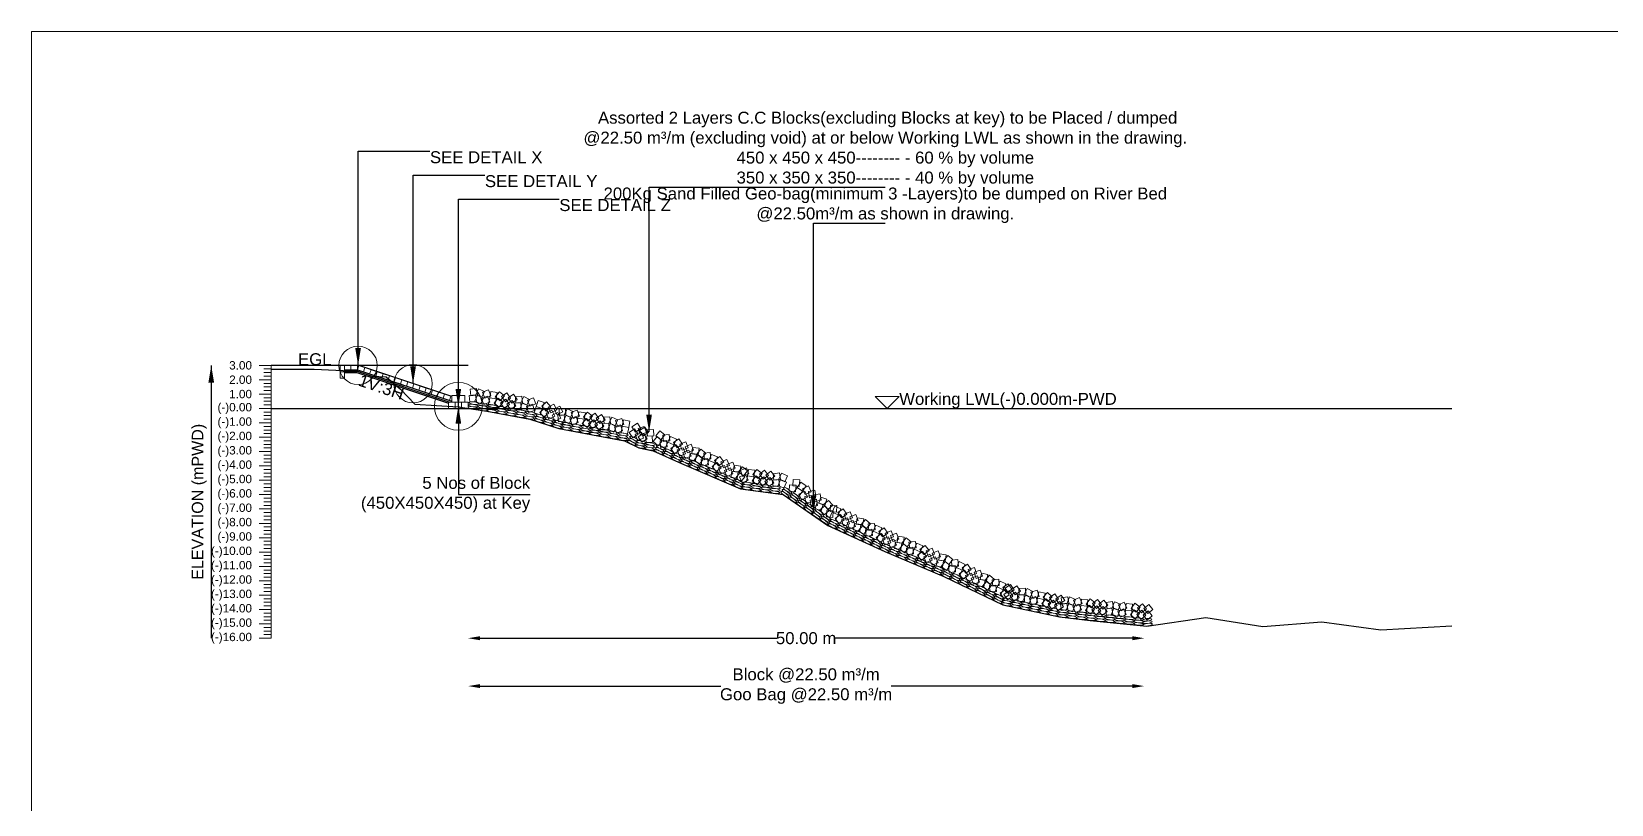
# Model space of a CAD drawing. Header units: inches. Extents: x 89000 to 845017, y -7071 to 0.
# Drawn here: x 520000 to 526595, y -3229 to 0 of the extents above; entities that cross this region are included whole.
import ezdxf

# ---------------------------------------------------------------- set-up
doc = ezdxf.new("R2010")
doc.units = ezdxf.units.IN
doc.header["$LTSCALE"] = 7
doc.header["$MEASUREMENT"] = 0
doc.header["$PDMODE"] = 3
for name, color, linetype, lineweight in [('Cross Section Labels', 7, 'Continuous', 9), ('Existing_Bed_Level for Xsection', 7, 'Continuous', 25), ('Long Section Labels', 7, 'Continuous', 9)]:
    doc.layers.add(name, color=color, linetype=linetype, lineweight=lineweight)
doc.styles.get("Standard").update_dxf_attribs({"font": 'arial.ttf'})
doc.dimstyles.new('Appron Lebeling Style', dxfattribs={"dimtxt": 50, "dimasz": 50, "dimexe": 0.18, "dimexo": 0.0625, "dimgap": 0.09, "dimtad": 0, "dimtih": 1, "dimtoh": 1, "dimdec": 4, "dimzin": 0, "dimdsep": 46, "dimtxsty": 'Standard', "dimcen": 0.09, "dimse1": 1, "dimse2": 1, "dimadec": 0, "dimazin": 0, "dimtfac": 1, "dimtdec": 4, "dimtofl": 0, "dimtmove": 0, "dimatfit": 3, "dimfxl": 1, "dimtolj": 1, "dimtzin": 0, "dimarcsym": 0})
doc.dimstyles.get("Standard").update_dxf_attribs({"dimtxt": 0.18, "dimasz": 0.18, "dimexe": 0.18, "dimexo": 0.0625, "dimgap": 0.09, "dimtad": 0, "dimtih": 1, "dimtoh": 1, "dimdec": 4, "dimzin": 0, "dimdsep": 46, "dimtxsty": 'Standard', "dimcen": 0.09, "dimadec": 0, "dimazin": 0, "dimtfac": 1, "dimtdec": 4, "dimtofl": 0, "dimtmove": 0, "dimatfit": 3, "dimfxl": 1, "dimtolj": 1, "dimtzin": 0, "dimarcsym": 0})

# ---------------------------------------------------------------- blocks, each defined once
blk = doc.blocks.new('*D313')
at = {"layer": 'Cross Section Labels', "color": 0, "lineweight": -2, "transparency": 16777216}
for p, q in [((521872, -2534.8), (523110.8, -2534.8)), ((524594.9, -2534.8), (523356, -2534.8))]:
    blk.add_line(p, q, dxfattribs=at)
at = {"layer": 'Cross Section Labels', "color": 0, "transparency": 16777216}
for points in [[(521872, -2526.5), (521872, -2543.1), (521822, -2534.8)], [(524594.9, -2526.5), (524594.9, -2543.1), (524644.9, -2534.8)]]:
    blk.add_solid(points, dxfattribs=at)
at = {"layer": 'Defpoints', "color": 0, "transparency": 16777216}
for p in [(521822, -1574.8), (524644.9, -2482.7), (524644.9, -2534.8)]:
    blk.add_point(p, dxfattribs=at)
at = {"layer": 'Cross Section Labels', "color": 0, "transparency": 16777216, "insert": (523233.4, -2534.8), "char_height": 50, "attachment_point": 5}
blk.add_mtext('\\A1;50.00 m', dxfattribs=at)
blk = doc.blocks.new('*D314')
at = {"layer": 'Cross Section Labels', "color": 0, "lineweight": -2, "transparency": 16777216}
for p, q in [((521872, -2734.8), (522877.8, -2734.8)), ((524594.9, -2734.8), (523589, -2734.8))]:
    blk.add_line(p, q, dxfattribs=at)
at = {"layer": 'Cross Section Labels', "color": 0, "transparency": 16777216}
for points in [[(521872, -2726.5), (521872, -2743.1), (521822, -2734.8)], [(524594.9, -2726.5), (524594.9, -2743.1), (524644.9, -2734.8)]]:
    blk.add_solid(points, dxfattribs=at)
at = {"layer": 'Defpoints', "color": 0, "transparency": 16777216}
for p in [(521822, -1574.8), (524644.9, -2482.7), (524644.9, -2734.8)]:
    blk.add_point(p, dxfattribs=at)
at = {"layer": 'Cross Section Labels', "color": 0, "transparency": 16777216, "insert": (523233.4, -2734.8), "char_height": 50, "attachment_point": 5}
blk.add_mtext('\\A1;Block @22.50 m³/m ^JGoo Bag @22.50 m³/m ', dxfattribs=at)

msp = doc.modelspace()

# ---------------------------------------------------------------- linework, layer by layer
at = {"layer": 'Cross Section Labels'}
for points in [[(520000, 0), (530000, 0), (530000, -7071), (520000, -7071)], [(523571.99424, -1574.8), (523621.99424, -1524.8), (523521.99424, -1524.8)]]:
    msp.add_lwpolyline(points, close=True, dxfattribs=at)
for centre, radius in [((521362.99424, -1394.8), 80), ((521592.49424, -1471.3), 80), ((521781.49424, -1565.8), 100)]:
    msp.add_circle(centre, radius, dxfattribs=at)
at = {"layer": 'Existing_Bed_Level for Xsection'}
for points in [[(521821.99424, -1394.8), (521000, -1394.8)], [(521000, -1410.1), (521180.05588, -1411.06), (521360.11176, -1418.92), (521420.13039, -1440.52), (521480.14902, -1442.56), (521540.16764, -1493.56), (521600.18627, -1556.56), (521780.24215, -1568.56), (521900.27941, -1586.5), (522080.33529, -1618.96), (522200.37254, -1658.56), (522475.7844, -1709.8), (522535.06984, -1739.2), (522594.38865, -1751.2), (522713.11747, -1805.2), (522959.31304, -1910.2), (523137.38149, -1934.8), (523324.24663, -2063.2), (523561.64553, -2173), (523807.81354, -2277.4), (524054.13134, -2395.6), (524291.4188, -2446), (524419.07955, -2460.4), (524656.3242, -2483.8), (524902.6002, -2447.8), (525139.9404, -2485.6), (525386.15971, -2465.8), (525632.48203, -2500), (525929.09963, -2482.6)], [(521754.49424, -1525.3), (521365.76534, -1395.7237), (521362.99424, -1394.8), (521360.07324, -1394.8), (521306.07324, -1394.8)], [(521306.07324, -1412.8), (521360.07324, -1412.8), (521754.49424, -1544.27367)], [(521306.07324, -1418.8), (521359.09958, -1418.8), (521746.09958, -1547.8)], [(521306.07324, -1424.8), (521358.12591, -1424.8), (521740.99424, -1552.42278)], [(521000, -1574.8), (525929.09963, -1574.8)]]:
    msp.add_lwpolyline(points, dxfattribs=at)
at = {"layer": 'Long Section Labels'}
for points in [[(521000, -1394.8), (520950, -1394.8)], [(521000, -1409.8), (520970, -1409.8)], [(521000, -1424.8), (520970, -1424.8)], [(521000, -1439.8), (520970, -1439.8)], [(521000, -2534.8), (521000, -2474.8), (521000, -2414.8), (521000, -2354.8), (521000, -2294.8), (521000, -2234.8), (521000, -2174.8), (521000, -2114.8), (521000, -2054.8), (521000, -1994.8), (521000, -1934.8), (521000, -1874.8), (521000, -1814.8), (521000, -1754.8), (521000, -1694.8), (521000, -1634.8), (521000, -1574.8), (521000, -1514.8), (521000, -1454.8), (521000, -1394.8)], [(521000, -1454.8), (520950, -1454.8)], [(521000, -1514.8), (520950, -1514.8)], [(521000, -1469.8), (520970, -1469.8)], [(521000, -1484.8), (520970, -1484.8)], [(521000, -1499.8), (520970, -1499.8)], [(521000, -1574.8), (520950, -1574.8)], [(521000, -1529.8), (520970, -1529.8)], [(521000, -1544.8), (520970, -1544.8)], [(521000, -1559.8), (520970, -1559.8)], [(521000, -1634.8), (520950, -1634.8)], [(521000, -1589.8), (520970, -1589.8)], [(521000, -1604.8), (520970, -1604.8)], [(521000, -1619.8), (520970, -1619.8)], [(521000, -1694.8), (520950, -1694.8)], [(521000, -1649.8), (520970, -1649.8)], [(521000, -1664.8), (520970, -1664.8)], [(521000, -1679.8), (520970, -1679.8)], [(521000, -1709.8), (520970, -1709.8)], [(521000, -1754.8), (520950, -1754.8)], [(521000, -1724.8), (520970, -1724.8)], [(521000, -1739.8), (520970, -1739.8)], [(521000, -1769.8), (520970, -1769.8)], [(521000, -1814.8), (520950, -1814.8)], [(521000, -1784.8), (520970, -1784.8)], [(521000, -1799.8), (520970, -1799.8)], [(521000, -1829.8), (520970, -1829.8)], [(521000, -1844.8), (520970, -1844.8)], [(521000, -1874.8), (520950, -1874.8)], [(521000, -1859.8), (520970, -1859.8)], [(521000, -1889.8), (520970, -1889.8)], [(521000, -1904.8), (520970, -1904.8)], [(521000, -1934.8), (520950, -1934.8)], [(521000, -1919.8), (520970, -1919.8)], [(521000, -1949.8), (520970, -1949.8)], [(521000, -1964.8), (520970, -1964.8)], [(521000, -1994.8), (520950, -1994.8)], [(521000, -1979.8), (520970, -1979.8)], [(521000, -2009.8), (520970, -2009.8)], [(521000, -2024.8), (520970, -2024.8)], [(521000, -2039.8), (520970, -2039.8)], [(521000, -2054.8), (520950, -2054.8)], [(521000, -2069.8), (520970, -2069.8)], [(521000, -2084.8), (520970, -2084.8)], [(521000, -2099.8), (520970, -2099.8)], [(521000, -2114.8), (520950, -2114.8)], [(521000, -2174.8), (520950, -2174.8)], [(521000, -2129.8), (520970, -2129.8)], [(521000, -2144.8), (520970, -2144.8)], [(521000, -2159.8), (520970, -2159.8)], [(521000, -2234.8), (520950, -2234.8)], [(521000, -2189.8), (520970, -2189.8)], [(521000, -2204.8), (520970, -2204.8)], [(521000, -2219.8), (520970, -2219.8)], [(521000, -2294.8), (520950, -2294.8)], [(521000, -2249.8), (520970, -2249.8)], [(521000, -2264.8), (520970, -2264.8)], [(521000, -2279.8), (520970, -2279.8)], [(521000, -2354.8), (520950, -2354.8)], [(521000, -2309.8), (520970, -2309.8)], [(521000, -2324.8), (520970, -2324.8)], [(521000, -2339.8), (520970, -2339.8)], [(521000, -2369.8), (520970, -2369.8)], [(521000, -2414.8), (520950, -2414.8)], [(521000, -2384.8), (520970, -2384.8)], [(521000, -2399.8), (520970, -2399.8)], [(521000, -2429.8), (520970, -2429.8)], [(521000, -2474.8), (520950, -2474.8)], [(521000, -2444.8), (520970, -2444.8)], [(521000, -2459.8), (520970, -2459.8)], [(521000, -2489.8), (520970, -2489.8)], [(521000, -2504.8), (520970, -2504.8)], [(521000, -2534.8), (520950, -2534.8)], [(521000, -2519.8), (520970, -2519.8)]]:
    msp.add_lwpolyline(points, dxfattribs=at)
for points in [[(521306.07324, -1394.8), (521288.07324, -1394.8), (521288.07324, -1421.8), (521306.07324, -1421.8)], [(521306.07324, -1421.8), (521288.07324, -1421.8), (521288.07324, -1448.8), (521306.07324, -1448.8)], [(521333.07324, -1394.8), (521306.07324, -1394.8), (521306.07324, -1412.8), (521333.07324, -1412.8)], [(521360.07324, -1394.8), (521333.07324, -1394.8), (521333.07324, -1412.8), (521360.07324, -1412.8)], [(521391.37979, -1404.26185), (521365.76534, -1395.7237), (521360.07324, -1412.8), (521385.68769, -1421.33815)], [(521416.99424, -1412.8), (521391.37979, -1404.26185), (521385.68769, -1421.33815), (521411.30214, -1429.8763)], [(521442.60869, -1421.33815), (521416.99424, -1412.8), (521411.30214, -1429.8763), (521436.91659, -1438.41445)], [(521468.22314, -1429.8763), (521442.60869, -1421.33815), (521436.91659, -1438.41445), (521462.53104, -1446.9526)], [(521493.83759, -1438.41445), (521468.22314, -1429.8763), (521462.53104, -1446.9526), (521488.14549, -1455.49075)], [(521519.45204, -1446.9526), (521493.83759, -1438.41445), (521488.14549, -1455.49075), (521513.75994, -1464.0289)], [(521545.06649, -1455.49075), (521519.45204, -1446.9526), (521513.75994, -1464.0289), (521539.37439, -1472.56705)], [(521570.68094, -1464.0289), (521545.06649, -1455.49075), (521539.37439, -1472.56705), (521564.98884, -1481.1052)], [(521596.29538, -1472.56705), (521570.68094, -1464.0289), (521564.98884, -1481.1052), (521590.60328, -1489.64335)], [(521621.90983, -1481.1052), (521596.29538, -1472.56705), (521590.60328, -1489.64335), (521616.21773, -1498.1815)], [(521647.52428, -1489.64335), (521621.90983, -1481.1052), (521616.21773, -1498.1815), (521641.83218, -1506.71965)], [(521673.13873, -1498.1815), (521647.52428, -1489.64335), (521641.83218, -1506.71965), (521667.44663, -1515.2578)], [(521698.75318, -1506.71965), (521673.13873, -1498.1815), (521667.44663, -1515.2578), (521693.06108, -1523.79595)], [(521724.36763, -1515.2578), (521698.75318, -1506.71965), (521693.06108, -1523.79595), (521718.67553, -1532.3341)], [(521749.98208, -1523.79595), (521724.36763, -1515.2578), (521718.67553, -1532.3341), (521744.28998, -1540.87225)], [(521857.73739, -1491.53264), (521830.91156, -1494.59444), (521833.97336, -1521.42028), (521860.7992, -1518.35848)], [(521890.32364, -1503.47379), (521865.56521, -1492.70254), (521854.79395, -1517.46097), (521879.55239, -1528.23223)], [(521906.88561, -1496.95448), (521881.75839, -1506.83491), (521891.63882, -1531.96213), (521916.76604, -1522.0817)], [(521943.67667, -1508.35979), (521917.105, -1503.56952), (521912.31473, -1530.14118), (521938.8864, -1534.93145)], [(521973.59187, -1522.43823), (521952.96483, -1505.01625), (521935.54285, -1525.64328), (521956.16989, -1543.06526)], [(521984.53374, -1510.04337), (521962.35137, -1525.43631), (521977.74431, -1547.61868), (521999.92668, -1532.22574)], [(522026.50104, -1537.00104), (522011.09044, -1514.83094), (521988.92034, -1530.24154), (522004.33094, -1552.41165)], [(521767.99424, -1547.8), (521740.99424, -1547.8), (521740.99424, -1574.8), (521767.99424, -1574.8)], [(521781.49424, -1520.8), (521754.49424, -1520.8), (521754.49424, -1547.8), (521781.49424, -1547.8)], [(521794.99424, -1547.8), (521767.99424, -1547.8), (521767.99424, -1574.8), (521794.99424, -1574.8)], [(521808.49424, -1520.8), (521781.49424, -1520.8), (521781.49424, -1547.8), (521808.49424, -1547.8)], [(521821.99424, -1547.8), (521794.99424, -1547.8), (521794.99424, -1574.8), (521821.99424, -1574.8)], [(521853.74647, -1518.23606), (521826.92064, -1521.29786), (521829.98244, -1548.1237), (521856.80827, -1545.0619)], [(521886.33272, -1530.17721), (521861.57428, -1519.40596), (521850.80303, -1544.16439), (521875.56146, -1554.93564)], [(521902.89469, -1523.6579), (521877.76747, -1533.53832), (521887.64789, -1558.66554), (521912.77511, -1548.78512)], [(521938.8864, -1534.93145), (521912.31473, -1530.14118), (521907.52446, -1556.71285), (521934.09613, -1561.50312)], [(521968.8016, -1549.00989), (521948.17456, -1531.58791), (521930.75259, -1552.21495), (521951.37962, -1569.63693)], [(521979.74347, -1536.61503), (521957.5611, -1552.00798), (521972.95404, -1574.19034), (521995.13641, -1558.7974)], [(522021.71077, -1563.57271), (522006.30017, -1541.40261), (521984.13007, -1556.81321), (521999.54067, -1578.98331)], [(522041.81709, -1550.40262), (522014.91147, -1552.65822), (522017.16708, -1579.56384), (522044.0727, -1577.30823)], [(522046.60736, -1523.83095), (522019.70174, -1526.08656), (522021.95735, -1552.99218), (522048.86297, -1550.73657)], [(522074.03041, -1563.31603), (522049.60628, -1551.80683), (522038.09708, -1576.23097), (522062.52122, -1587.74016)], [(522078.82068, -1536.74436), (522054.39655, -1525.23517), (522042.88735, -1549.6593), (522067.31149, -1561.1685)], [(522090.78052, -1557.29654), (522065.36818, -1566.41866), (522074.4903, -1591.831), (522099.90264, -1582.70887)], [(522095.57079, -1530.72487), (522070.15845, -1539.847), (522079.28057, -1565.25933), (522104.69291, -1556.13721)], [(522131.51145, -1575.18945), (522105.8707, -1566.73063), (522097.41188, -1592.37138), (522123.05263, -1600.83021)], [(522139.97028, -1549.5487), (522114.32952, -1541.08987), (522105.8707, -1566.73063), (522131.51145, -1575.18945)], [(522159.1641, -1593.31273), (522141.17591, -1573.17756), (522121.04074, -1591.16576), (522139.02893, -1611.30092)], [(522167.62292, -1567.67197), (522149.63473, -1547.53681), (522129.49956, -1565.525), (522147.48776, -1585.66017)], [(522171.73168, -1582.5697), (522147.61481, -1594.70956), (522159.75466, -1618.82643), (522183.87154, -1606.68657)], [(522180.19051, -1556.92894), (522156.07363, -1569.0688), (522168.21349, -1593.18568), (522192.33037, -1581.04582)], [(522217.97588, -1589.4902), (522205.81682, -1565.383), (522181.70962, -1577.54206), (522193.86868, -1601.64926)], [(522228.71969, -1574.69416), (522201.8019, -1576.79949), (522203.90723, -1603.71729), (522230.82503, -1601.61195)], [(522260.86041, -1587.78725), (522236.50092, -1576.14185), (522224.85552, -1600.50134), (522249.21501, -1612.14674)], [(522277.64387, -1581.86138), (522252.18099, -1590.84146), (522261.16107, -1616.30434), (522286.62395, -1607.32426)], [(522209.51706, -1615.13096), (522197.358, -1591.02376), (522173.2508, -1603.18282), (522185.40986, -1627.29002)], [(522223.78113, -1601.23866), (522196.86333, -1603.34399), (522198.96867, -1630.26179), (522225.88646, -1628.15646)], [(522255.92184, -1614.33175), (522231.56235, -1602.68635), (522219.91695, -1627.04584), (522244.27644, -1638.69124)], [(522272.7053, -1608.40588), (522247.24242, -1617.38596), (522256.2225, -1642.84884), (522281.68538, -1633.86876)], [(522306.74993, -1619.76296), (522280.20543, -1614.82439), (522275.26686, -1641.3689), (522301.81137, -1646.30746)], [(522311.6885, -1593.21846), (522285.144, -1588.27989), (522280.20543, -1614.82439), (522306.74993, -1619.76296)], [(522336.58606, -1634.00822), (522316.05663, -1616.47134), (522298.51974, -1637.00077), (522319.04917, -1654.53766)], [(522341.52463, -1607.46372), (522320.9952, -1589.92684), (522303.45831, -1610.45627), (522323.98774, -1627.99316)], [(522347.59697, -1621.67466), (522325.329, -1636.9435), (522340.59783, -1659.21147), (522362.86581, -1643.94263)], [(522352.53554, -1595.13016), (522330.26756, -1610.399), (522345.5364, -1632.66697), (522367.80437, -1617.39813)], [(522389.41309, -1648.86626), (522374.12652, -1626.61045), (522351.87072, -1641.89701), (522367.15728, -1664.15282)], [(522394.35166, -1622.32175), (522379.06509, -1600.06595), (522356.80929, -1615.35251), (522372.09585, -1637.60832)], [(522409.59263, -1635.80864), (522382.67484, -1637.91397), (522384.78017, -1664.83176), (522411.69797, -1662.72643)], [(522414.5312, -1609.26414), (522387.61341, -1611.36947), (522389.71874, -1638.28726), (522416.63653, -1636.18193)], [(522441.73335, -1648.90173), (522417.37386, -1637.25633), (522405.72846, -1661.61581), (522430.08795, -1673.26121)], [(522446.67192, -1622.35722), (522422.31243, -1610.71182), (522410.66703, -1635.07131), (522435.02652, -1646.71671)], [(522458.51681, -1642.97586), (522433.05393, -1651.95594), (522442.03401, -1677.41882), (522467.49689, -1668.43874)], [(522463.45537, -1616.43136), (522437.9925, -1625.41144), (522446.97258, -1650.87432), (522472.43545, -1641.89424)], [(522497.50001, -1627.78844), (522470.95551, -1622.84987), (522466.01694, -1649.39437), (522492.56144, -1654.33294)], [(522543.87356, -1658.67546), (522528.90954, -1636.20152), (522506.4356, -1651.16554), (522521.39962, -1673.63948)], [(522492.56144, -1654.33294), (522466.01694, -1649.39437), (522461.07837, -1675.93887), (522487.62287, -1680.87744)], [(522531.87809, -1682.86447), (522516.91406, -1660.39053), (522494.44012, -1675.35456), (522509.40415, -1697.8285)], [(522545.83701, -1674.00415), (522520.24728, -1682.6161), (522528.85923, -1708.20583), (522554.44896, -1699.59388)], [(522557.83249, -1649.81514), (522532.24276, -1658.42708), (522540.8547, -1684.01681), (522566.44444, -1675.40487)], [(522570.04955, -1701.2752), (522555.11332, -1678.78278), (522532.6209, -1693.71902), (522547.55714, -1716.21144)], [(522575.40312, -1674.81127), (522560.46688, -1652.31886), (522537.97447, -1667.25509), (522552.9107, -1689.74751)], [(522590.43107, -1688.53513), (522563.48361, -1690.21876), (522565.16724, -1717.16622), (522592.11469, -1715.48259)], [(522595.78463, -1662.07121), (522568.83718, -1663.75483), (522570.5208, -1690.70229), (522597.46826, -1689.01866)], [(522632.6991, -1709.69402), (522611.85576, -1692.53141), (522594.69315, -1713.37474), (522615.53648, -1730.53736)], [(522643.87733, -1685.11665), (522623.03399, -1667.95404), (522605.87138, -1688.79737), (522626.71471, -1705.95999)], [(522650.41516, -1707.97898), (522623.53986, -1710.57094), (522626.13182, -1737.44624), (522653.00712, -1734.85428)], [(522661.59339, -1683.40161), (522634.71809, -1685.99357), (522637.31005, -1712.86887), (522664.18535, -1710.27691)], [(522691.90689, -1702.6139), (522667.32952, -1691.43567), (522656.15129, -1716.01304), (522680.72866, -1727.19127)], [(522717.44075, -1723.61733), (522701.73209, -1701.65741), (522679.77218, -1717.36608), (522695.48084, -1739.32599)], [(522731.09496, -1714.29425), (522705.80816, -1723.75881), (522715.27272, -1749.04561), (522740.55951, -1739.58105)], [(522680.72866, -1727.19127), (522656.15129, -1716.01304), (522644.97306, -1740.59041), (522669.55043, -1751.76864)], [(522706.26253, -1748.1947), (522690.55386, -1726.23478), (522668.59395, -1741.94345), (522684.30261, -1763.90336)], [(522719.91673, -1738.87163), (522694.62993, -1748.33618), (522704.09449, -1773.62298), (522729.38128, -1764.15842)], [(522753.2448, -1774.36236), (522743.16319, -1749.31519), (522718.11601, -1759.3968), (522728.19763, -1784.44398)], [(522763.83694, -1749.52677), (522753.75532, -1724.47959), (522728.70815, -1734.56121), (522738.78976, -1759.60839)], [(522775.78074, -1766.00491), (522749.04919, -1762.20698), (522745.25126, -1788.93853), (522771.98281, -1792.73646)], [(522786.37288, -1741.16932), (522759.64133, -1737.37139), (522755.8434, -1764.10294), (522782.57494, -1767.90087)], [(522804.30557, -1785.77328), (522783.06102, -1769.10988), (522766.39761, -1790.35443), (522787.64216, -1807.01783)], [(522814.89771, -1760.93769), (522793.65315, -1744.27429), (522776.98975, -1765.51884), (522798.2343, -1782.18224)], [(522832.56811, -1758.80293), (522805.76185, -1762.03161), (522808.99053, -1788.83787), (522835.79679, -1785.60919)], [(522863.32878, -1777.29081), (522838.49318, -1766.69867), (522827.90105, -1791.53427), (522852.73664, -1802.1264)], [(522889.35363, -1797.68269), (522873.12852, -1776.10155), (522851.54738, -1792.32666), (522867.77249, -1813.9078)], [(522821.97597, -1783.63852), (522795.16971, -1786.86721), (522798.3984, -1813.67347), (522825.20466, -1810.44478)], [(522852.73664, -1802.1264), (522827.90105, -1791.53427), (522817.30891, -1816.36986), (522842.1445, -1826.96199)], [(522878.7615, -1822.51828), (522862.53638, -1800.93714), (522840.95524, -1817.16225), (522857.18035, -1838.74339)], [(522892.19072, -1812.87397), (522867.13553, -1822.93564), (522877.1972, -1847.99084), (522902.25239, -1837.92917)], [(522902.78286, -1788.03838), (522877.72766, -1798.10005), (522887.78933, -1823.15524), (522912.84453, -1813.09357)], [(522927.09395, -1848.50732), (522917.01233, -1823.46014), (522891.96516, -1833.54176), (522902.04677, -1858.58894)], [(522937.68609, -1823.67173), (522927.60447, -1798.62455), (522902.55729, -1808.70617), (522912.63891, -1833.75334)], [(522949.62988, -1840.14987), (522922.89834, -1836.35194), (522919.1004, -1863.08349), (522945.83195, -1866.88142)], [(522960.22202, -1815.31428), (522933.49047, -1811.51634), (522929.69254, -1838.24789), (522956.42409, -1842.04582)], [(522978.15471, -1859.91824), (522956.91016, -1843.25484), (522940.24676, -1864.49939), (522961.49131, -1881.16279)], [(522988.74685, -1835.08265), (522967.5023, -1818.41924), (522950.8389, -1839.66379), (522972.08345, -1856.3272)], [(522984.46588, -1823.28607), (522959.44962, -1833.44418), (522969.60773, -1858.46043), (522994.62398, -1848.30232)], [(523019.00324, -1833.04266), (522992.25726, -1829.34773), (522988.56233, -1856.09371), (523015.30831, -1859.78864)], [(523049.4714, -1845.88061), (523028.14625, -1829.32048), (523011.58612, -1850.64563), (523032.91127, -1867.20576)], [(523059.89499, -1833.04683), (523038.36352, -1849.33781), (523054.6545, -1870.86927), (523076.18597, -1854.57829)], [(523102.93403, -1858.25817), (523086.62591, -1836.73968), (523065.10742, -1853.0478), (523081.41554, -1874.56629)], [(523122.48249, -1844.27342), (523095.69221, -1847.63214), (523099.05092, -1874.42241), (523125.8412, -1871.0637)], [(523155.19899, -1855.85294), (523130.32278, -1845.35655), (523119.82639, -1870.23276), (523144.70259, -1880.72915)], [(522980.77094, -1850.03205), (522955.75469, -1860.19016), (522965.9128, -1885.20641), (522990.92905, -1875.0483)], [(523015.30831, -1859.78864), (522988.56233, -1856.09371), (522984.86739, -1882.83969), (523011.61337, -1886.53462)], [(523045.77647, -1872.62659), (523024.45132, -1856.06646), (523007.89119, -1877.39161), (523029.21634, -1893.95174)], [(523056.20005, -1859.79281), (523034.66859, -1876.08379), (523050.95957, -1897.61525), (523072.49103, -1881.32427)], [(523099.23909, -1885.00415), (523082.93097, -1863.48566), (523061.41249, -1879.79378), (523077.72061, -1901.31227)], [(523118.78755, -1871.0194), (523091.99728, -1874.37812), (523095.35599, -1901.1684), (523122.14627, -1897.80968)], [(523151.50405, -1882.59892), (523126.62784, -1872.10253), (523116.13145, -1896.97874), (523141.00766, -1907.47513)], [(523191.14658, -1895.86442), (523164.23086, -1893.73273), (523162.09917, -1920.64845), (523189.01489, -1922.78014)], [(523206.43722, -1873.61141), (523179.5215, -1871.47972), (523177.38981, -1898.39544), (523204.30553, -1900.52713)], [(523217.64771, -1920.06588), (523195.3947, -1904.77525), (523180.10407, -1927.02826), (523202.35708, -1942.31889)], [(523232.93835, -1897.81287), (523210.68534, -1882.52223), (523195.3947, -1904.77525), (523217.64771, -1920.06588)], [(523254.42082, -1922.94503), (523242.77987, -1898.58341), (523218.41825, -1910.22436), (523230.0592, -1934.58597)], [(523239.13018, -1945.19804), (523227.48924, -1920.83642), (523203.12762, -1932.47737), (523214.76856, -1956.83898)], [(523254.20029, -1938.39739), (523227.65096, -1943.30996), (523232.56353, -1969.85929), (523259.11286, -1964.94671)], [(523269.49092, -1916.14438), (523242.9416, -1921.05695), (523247.85417, -1947.60628), (523274.40349, -1942.6937)], [(523281.37448, -1980.22482), (523276.44077, -1953.67941), (523249.89536, -1958.61313), (523254.82908, -1985.15853)], [(523296.66511, -1957.97181), (523291.7314, -1931.4264), (523265.186, -1936.36012), (523270.11971, -1962.90552)], [(523305.11747, -1976.48508), (523279.6634, -1967.48007), (523270.65839, -1992.93414), (523296.11246, -2001.93915)], [(523320.40811, -1954.23207), (523294.95404, -1945.22706), (523285.94903, -1970.68113), (523311.4031, -1979.68614)], [(523344.46446, -1979.24699), (523326.93133, -1958.71435), (523306.39869, -1976.24748), (523323.93182, -1996.78012)], [(523362.20829, -1980.64585), (523335.29257, -1978.51416), (523333.16088, -2005.42988), (523360.0766, -2007.56157)], [(523329.17383, -2001.5), (523311.6407, -1980.96736), (523291.10806, -1998.50049), (523308.64119, -2019.03313)], [(523346.91766, -2002.89886), (523320.00194, -2000.76717), (523317.87025, -2027.68289), (523344.78597, -2029.81458)], [(523366.65416, -2019.35153), (523342.14835, -2008.01728), (523330.8141, -2032.52309), (523355.31992, -2043.85734)], [(523377.98841, -1994.84571), (523353.4826, -1983.51147), (523342.14835, -2008.01728), (523366.65416, -2019.35153)], [(523392.05398, -2040.51685), (523376.48524, -2018.45752), (523354.42591, -2034.02626), (523369.99465, -2056.0856)], [(523403.38823, -2016.01104), (523387.81949, -1993.95171), (523365.76016, -2009.52045), (523381.3289, -2031.57978)], [(523405.76718, -2031.28077), (523380.42072, -2040.58438), (523389.72434, -2065.93084), (523415.07079, -2056.62723)], [(523417.10143, -2006.77496), (523391.75497, -2016.07857), (523401.05858, -2041.42503), (523426.40504, -2032.12142)], [(523439.58299, -2067.94768), (523430.25919, -2042.60864), (523404.92015, -2051.93243), (523414.24395, -2077.27147)], [(523450.91723, -2043.44187), (523441.59344, -2018.10283), (523416.2544, -2027.42662), (523425.57819, -2052.76566)], [(523473.69432, -2035.76594), (523447.08908, -2031.1658), (523442.48894, -2057.77104), (523469.09418, -2062.37118)], [(523501.61173, -2056.38322), (523480.87792, -2039.08845), (523463.58315, -2059.82226), (523484.31696, -2077.11703)], [(523462.36007, -2060.27175), (523435.75483, -2055.67162), (523431.15469, -2082.27685), (523457.75993, -2086.87699)], [(523490.27748, -2080.88903), (523469.54368, -2063.59426), (523452.2489, -2084.32807), (523472.98271, -2101.62284)], [(523508.00409, -2079.28665), (523481.11286, -2081.70771), (523483.53392, -2108.59895), (523510.42515, -2106.17789)], [(523519.33834, -2054.78084), (523492.44711, -2057.2019), (523494.86816, -2084.09313), (523521.7594, -2081.67208)], [(523538.19485, -2098.69127), (523513.68904, -2087.35702), (523502.35479, -2111.86283), (523526.8606, -2123.19708)], [(523549.5291, -2074.18546), (523525.02328, -2062.85121), (523513.68904, -2087.35702), (523538.19485, -2098.69127)], [(523563.59467, -2119.85659), (523548.02592, -2097.79726), (523525.96659, -2113.366), (523541.53533, -2135.42534)], [(523574.92892, -2095.35078), (523559.36017, -2073.29145), (523537.30084, -2088.86019), (523552.86958, -2110.91952)], [(523588.64211, -2086.1147), (523563.29566, -2095.41831), (523572.59927, -2120.76477), (523597.94572, -2111.46116)], [(523620.81475, -2120.85561), (523610.68247, -2095.82889), (523585.65574, -2105.96117), (523595.78803, -2130.9879)], [(523643.33373, -2112.45258), (523616.59455, -2108.70875), (523612.85072, -2135.44793), (523639.5899, -2139.19176)], [(523577.30786, -2110.62051), (523551.96141, -2119.92412), (523561.26502, -2145.27058), (523586.61147, -2135.96697)], [(523610.27289, -2145.71259), (523600.14061, -2120.68587), (523575.11389, -2130.81815), (523585.24617, -2155.84487)], [(523632.79187, -2137.30955), (523606.05269, -2133.56572), (523602.30886, -2160.3049), (523629.04804, -2164.04873)], [(523661.35664, -2157.02016), (523640.07842, -2140.39978), (523623.45804, -2161.67801), (523644.73626, -2178.29839)], [(523671.8985, -2132.16319), (523650.62027, -2115.54281), (523633.99989, -2136.82103), (523655.27812, -2153.44141)], [(523679.02269, -2154.84965), (523652.22302, -2158.13257), (523655.50594, -2184.93224), (523682.30561, -2181.64932)], [(523689.56455, -2129.99267), (523662.76487, -2133.27559), (523666.0478, -2160.07527), (523692.84747, -2156.79234)], [(523709.82071, -2173.27524), (523684.96373, -2162.73339), (523674.42187, -2187.59036), (523699.27885, -2198.13222)], [(523720.36256, -2148.41827), (523695.50559, -2137.87641), (523684.96373, -2162.73339), (523709.82071, -2173.27524)], [(523735.88677, -2193.61442), (523719.61802, -2172.06615), (523698.06976, -2188.3349), (523714.33851, -2209.88317)], [(523746.42863, -2168.75744), (523730.15988, -2147.20918), (523708.61162, -2163.47793), (523724.88036, -2185.02619)], [(523759.83832, -2159.08598), (523734.80353, -2169.19833), (523744.91588, -2194.23311), (523769.95067, -2184.12076)], [(523794.81358, -2194.64862), (523784.68129, -2169.6219), (523759.65457, -2179.75418), (523769.78685, -2204.7809)], [(523749.29646, -2183.94295), (523724.26167, -2194.0553), (523734.37402, -2219.09008), (523759.40881, -2208.97773)], [(523784.27172, -2219.5056), (523774.13944, -2194.47887), (523749.11271, -2204.61116), (523759.245, -2229.63788)], [(523806.7907, -2211.10256), (523780.05152, -2207.35873), (523776.30769, -2234.09791), (523803.04687, -2237.84174)], [(523817.33255, -2186.24558), (523790.59338, -2182.50175), (523786.84955, -2209.24093), (523813.58872, -2212.98476)], [(523835.35547, -2230.81317), (523814.07724, -2214.19279), (523797.45686, -2235.47101), (523818.73509, -2252.0914)], [(523845.89733, -2205.95619), (523824.6191, -2189.33581), (523807.99872, -2210.61404), (523829.27695, -2227.23442)], [(523855.22991, -2230.78747), (523828.30701, -2232.82639), (523830.34593, -2259.7493), (523857.26883, -2257.71038)], [(523866.91104, -2206.4451), (523839.98813, -2208.48401), (523842.02705, -2235.40692), (523868.94996, -2233.368)], [(523885.14205, -2250.61888), (523860.79967, -2238.93776), (523849.11855, -2263.28014), (523873.46092, -2274.96126)], [(523896.82317, -2226.27651), (523872.4808, -2214.59538), (523860.79967, -2238.93776), (523885.14205, -2250.61888)], [(523921.91985, -2247.80041), (523906.66596, -2225.5222), (523884.38775, -2240.7761), (523899.64164, -2263.05431)], [(523935.76283, -2238.76001), (523910.28681, -2247.70273), (523919.22952, -2273.17875), (523944.70555, -2264.23604)], [(523910.23873, -2272.14279), (523894.98483, -2249.86458), (523872.70662, -2265.11848), (523887.96052, -2287.39669)], [(523924.08171, -2263.10239), (523898.60568, -2272.0451), (523907.5484, -2297.52113), (523933.02442, -2288.57841)], [(523957.37338, -2300.24583), (523948.41038, -2274.77694), (523922.94148, -2283.73993), (523931.90448, -2309.20883)], [(523969.0545, -2275.90345), (523960.0915, -2250.43456), (523934.62261, -2259.39756), (523943.58561, -2284.86645)], [(523980.25717, -2292.89415), (523953.71995, -2287.91664), (523948.74244, -2314.45387), (523975.27967, -2319.43137)], [(523991.9383, -2268.55177), (523965.40107, -2263.57426), (523960.42356, -2290.11149), (523986.96079, -2295.089)], [(524007.87898, -2313.90582), (523987.39287, -2296.31834), (523969.80539, -2316.80444), (523990.2915, -2334.39193)], [(524019.5601, -2289.56344), (523999.074, -2271.97596), (523981.48651, -2292.46207), (524001.97262, -2310.04955)], [(524037.30768, -2288.21297), (524010.38477, -2290.25189), (524012.42369, -2317.17479), (524039.3466, -2315.13587)], [(524067.21981, -2308.04438), (524042.87744, -2296.36325), (524031.19631, -2320.70563), (524055.53869, -2332.38676)], [(524092.31649, -2329.56829), (524077.0626, -2307.29008), (524054.78439, -2322.54397), (524070.03828, -2344.82218)], [(524025.62655, -2312.55535), (523998.70365, -2314.59426), (524000.74257, -2341.51717), (524027.66547, -2339.47825)], [(524055.53869, -2332.38676), (524031.19631, -2320.70563), (524019.51519, -2345.04801), (524043.85756, -2356.72913)], [(524080.63537, -2353.91066), (524065.38147, -2331.63245), (524043.10326, -2346.88635), (524058.35716, -2369.16456)], [(524081.37381, -2336.78474), (524058.72605, -2351.48436), (524073.42567, -2374.13212), (524096.07343, -2359.43251)], [(524086.98349, -2310.37392), (524064.33572, -2325.07353), (524079.03534, -2347.7213), (524101.68311, -2333.02168)], [(524122.48741, -2365.02731), (524107.76977, -2342.39126), (524085.13371, -2357.1089), (524099.85136, -2379.74495)], [(524128.09709, -2338.61649), (524113.37944, -2315.98043), (524090.74339, -2330.69808), (524105.46103, -2353.33413)], [(524142.99138, -2352.48528), (524116.02888, -2353.90778), (524117.45139, -2380.87028), (524144.41389, -2379.44778)], [(524148.60106, -2326.07446), (524121.63856, -2327.49696), (524123.06106, -2354.45946), (524150.02356, -2353.03696)], [(524174.78997, -2366.38867), (524150.73342, -2354.12969), (524138.47444, -2378.18624), (524162.53099, -2390.44522)], [(524180.39965, -2339.97785), (524156.3431, -2327.71887), (524144.08412, -2351.77542), (524168.14067, -2364.0344)], [(524191.71821, -2360.89004), (524166.03594, -2369.22195), (524174.36785, -2394.90422), (524200.05012, -2386.57231)], [(524197.32789, -2334.47921), (524171.64561, -2342.81113), (524179.97752, -2368.4934), (524205.6598, -2360.16149)], [(524225.4641, -2373.10623), (524199.05328, -2367.49656), (524193.4436, -2393.90738), (524219.85443, -2399.51705)], [(524231.07378, -2346.69541), (524204.66295, -2341.08573), (524199.05328, -2367.49656), (524225.4641, -2373.10623)], [(524254.92964, -2388.10303), (524234.85122, -2370.05151), (524216.79971, -2390.12993), (524236.87813, -2408.18144)], [(524260.53932, -2361.6922), (524240.4609, -2343.64069), (524222.40938, -2363.71911), (524242.4878, -2381.77062)], [(524271.85925, -2349.64164), (524249.21148, -2364.34126), (524263.9111, -2386.98902), (524286.55886, -2372.28941)], [(524312.97284, -2377.88421), (524298.2552, -2355.24816), (524275.61915, -2369.9658), (524290.33679, -2392.60186)], [(524325.47042, -2361.64926), (524298.7723, -2365.67543), (524302.79847, -2392.37356), (524329.4966, -2388.34738)], [(524358.46568, -2372.40878), (524333.3353, -2362.53641), (524323.46292, -2387.66679), (524348.5933, -2397.53917)], [(524374.78205, -2365.29708), (524350.02707, -2376.07627), (524360.80625, -2400.83125), (524385.56124, -2390.05207)], [(524409.55212, -2374.18881), (524382.72227, -2371.16243), (524379.69589, -2397.99228), (524406.52574, -2401.01866)], [(524440.33115, -2386.26247), (524418.59941, -2370.23963), (524402.57657, -2391.97138), (524424.30831, -2407.99422)], [(524449.20617, -2372.74193), (524428.32567, -2389.85932), (524445.44307, -2410.73981), (524466.32356, -2393.62242)], [(524266.24957, -2376.05246), (524243.60181, -2390.75208), (524258.30142, -2413.39984), (524280.94919, -2398.70023)], [(524307.36317, -2404.29503), (524292.64552, -2381.65898), (524270.00947, -2396.37663), (524284.72712, -2419.01268)], [(524322.44404, -2388.47911), (524295.74592, -2392.50528), (524299.77209, -2419.20341), (524326.47022, -2415.17724)], [(524355.4393, -2399.23864), (524330.30892, -2389.36626), (524320.43654, -2414.49664), (524345.56692, -2424.36902)], [(524371.75567, -2392.12694), (524347.00069, -2402.90612), (524357.77988, -2427.6611), (524382.53486, -2416.88192)], [(524406.52574, -2401.01866), (524379.69589, -2397.99228), (524376.66951, -2424.82214), (524403.49936, -2427.84852)], [(524437.30477, -2413.09233), (524415.57303, -2397.06949), (524399.55019, -2418.80123), (524421.28193, -2434.82407)], [(524446.55595, -2399.61155), (524425.67546, -2416.72894), (524442.79285, -2437.60943), (524463.67334, -2420.49204)], [(524490.54445, -2423.12712), (524473.41044, -2402.26027), (524452.54359, -2419.39428), (524469.6776, -2440.26114)], [(524493.19467, -2396.2575), (524476.06065, -2375.39065), (524455.1938, -2392.52467), (524472.32782, -2413.39152)], [(524509.53329, -2408.39147), (524482.89419, -2412.79127), (524487.29399, -2439.43037), (524513.93309, -2435.03057)], [(524512.1835, -2381.52185), (524485.5444, -2385.92165), (524489.9442, -2412.56075), (524516.5833, -2408.16095)], [(524542.67604, -2418.68769), (524517.40982, -2409.16835), (524507.89047, -2434.43457), (524533.15669, -2443.95392)], [(524545.32626, -2391.81808), (524520.06003, -2382.29873), (524510.54068, -2407.56495), (524535.80691, -2417.0843)], [(524558.89118, -2411.34811), (524534.28964, -2422.47304), (524545.41457, -2447.07458), (524570.01611, -2435.94965)], [(524561.5414, -2384.47849), (524536.93985, -2395.60342), (524548.06478, -2420.20496), (524572.66632, -2409.08004)], [(524593.78241, -2419.75186), (524566.91279, -2417.10164), (524564.26258, -2443.97126), (524591.13219, -2446.62148)], [(524596.43262, -2392.88224), (524569.563, -2390.23203), (524566.91279, -2417.10164), (524593.78241, -2419.75186)], [(524624.72756, -2431.39314), (524602.77348, -2415.67632), (524587.05666, -2437.6304), (524609.01074, -2453.34722)], [(524627.37777, -2404.52352), (524605.42369, -2388.80671), (524589.70687, -2410.76079), (524611.66095, -2426.4776)], [(524634.64328, -2418.16305), (524613.76279, -2435.28044), (524630.88018, -2456.16093), (524651.76067, -2439.04354)], [(524637.29349, -2391.29343), (524616.413, -2408.41082), (524633.53039, -2429.29131), (524654.41088, -2412.17392)], [(524678.63178, -2441.67862), (524661.49776, -2420.81177), (524640.63091, -2437.94578), (524657.76493, -2458.81263)], [(524681.28199, -2414.809), (524664.14798, -2393.94215), (524643.28113, -2411.07616), (524660.41514, -2431.94302)]]:
    msp.add_lwpolyline(points, close=True, dxfattribs=at)
for centre, major_axis in [((521842.49674, -1572.70753), (19.74866, -2.95151)), ((521844.00442, -1562.61957), (19.74866, -2.95151)), ((521845.51211, -1552.53161), (19.74866, -2.95151)), ((521881.99407, -1578.61055), (19.74866, -2.95151)), ((521883.50175, -1568.52259), (19.74866, -2.95151)), ((521885.00943, -1558.43463), (19.74866, -2.95151)), ((521921.54144, -1585.15085), (19.65122, -3.54267)), ((521923.35109, -1575.11267), (19.65122, -3.54267)), ((521925.16075, -1565.07448), (19.65122, -3.54267)), ((521962.65354, -1582.19801), (19.65122, -3.54267)), ((521964.46319, -1572.15982), (19.65122, -3.54267)), ((522001.95598, -1589.28335), (19.65122, -3.54267)), ((522003.76564, -1579.24516), (19.65122, -3.54267)), ((522043.06808, -1586.3305), (19.65122, -3.54267)), ((521960.84388, -1592.23619), (19.65122, -3.54267)), ((522000.14632, -1599.32153), (19.65122, -3.54267)), ((522039.44877, -1606.40687), (19.65122, -3.54267)), ((522041.25842, -1596.36869), (19.65122, -3.54267)), ((522078.75121, -1613.49221), (19.65122, -3.54267)), ((522080.56087, -1603.45403), (19.65122, -3.54267)), ((522082.37052, -1593.41585), (19.65122, -3.54267)), ((522117.45688, -1625.83597), (18.96276, -6.25577)), ((522120.65243, -1616.14946), (18.96276, -6.25577)), ((522123.84799, -1606.46295), (18.96276, -6.25577)), ((522155.3824, -1638.34751), (18.96276, -6.25577)), ((522158.57796, -1628.661), (18.96276, -6.25577)), ((522161.77352, -1618.97449), (18.96276, -6.25577)), ((522193.30793, -1650.85904), (18.96276, -6.25577)), ((522196.50349, -1641.17254), (18.96276, -6.25577)), ((522199.69904, -1631.48603), (18.96276, -6.25577)), ((522233.46562, -1649.15438), (19.63113, -3.65235)), ((522235.3313, -1639.12645), (19.63113, -3.65235)), ((522274.59357, -1646.43115), (19.63113, -3.65235)), ((522313.85584, -1653.73584), (19.63113, -3.65235)), ((522231.59994, -1659.1823), (19.63113, -3.65235)), ((522270.86221, -1666.48699), (19.63113, -3.65235)), ((522272.72789, -1656.45907), (19.63113, -3.65235)), ((522310.12447, -1673.79168), (19.63113, -3.65235)), ((522311.99016, -1663.76376), (19.63113, -3.65235)), ((522349.38674, -1681.09637), (19.63113, -3.65235)), ((522351.25242, -1671.06845), (19.63113, -3.65235)), ((522353.1181, -1661.04053), (19.63113, -3.65235)), ((522388.64901, -1688.40106), (19.63113, -3.65235)), ((522390.51469, -1678.37314), (19.63113, -3.65235)), ((522392.38037, -1668.34522), (19.63113, -3.65235)), ((522427.91127, -1695.70575), (19.63113, -3.65235)), ((522429.77696, -1685.67783), (19.63113, -3.65235)), ((522431.64264, -1675.64991), (19.63113, -3.65235)), ((522467.17354, -1703.01045), (19.63113, -3.65235)), ((522469.03922, -1692.98252), (19.63113, -3.65235)), ((522470.9049, -1682.9546), (19.63113, -3.65235)), ((522505.13164, -1718.6608), (17.88912, -8.87132)), ((522509.66326, -1709.52273), (17.88912, -8.87132)), ((522514.19489, -1700.38466), (17.88912, -8.87132)), ((522544.03636, -1714.99735), (19.57154, -3.95926)), ((522539.99144, -1734.99231), (19.57154, -3.95926)), ((522542.0139, -1724.99483), (19.57154, -3.95926)), ((522579.13453, -1742.91083), (19.57154, -3.95926)), ((522581.15699, -1732.91335), (19.57154, -3.95926)), ((522583.17945, -1722.91587), (19.57154, -3.95926)), ((522617.74693, -1756.22105), (18.17633, -8.26692)), ((522621.96981, -1746.93627), (18.17633, -8.26692)), ((522626.1927, -1737.65148), (18.17633, -8.26692)), ((522654.09959, -1772.75489), (18.17633, -8.26692)), ((522658.32248, -1763.47011), (18.17633, -8.26692)), ((522662.54536, -1754.18533), (18.17633, -8.26692)), ((522690.45225, -1789.28874), (18.17633, -8.26692)), ((522694.67514, -1780.00395), (18.17633, -8.26692)), ((522698.89803, -1770.71917), (18.17633, -8.26692)), ((522734.81878, -1786.73309), (18.3673, -7.83347)), ((522726.81583, -1805.49776), (18.3673, -7.83347)), ((522730.81731, -1796.11542), (18.3673, -7.83347)), ((522763.55043, -1821.1647), (18.3673, -7.83347)), ((522767.55191, -1811.78237), (18.3673, -7.83347)), ((522771.55338, -1802.40003), (18.3673, -7.83347)), ((522800.28503, -1836.83165), (18.3673, -7.83347)), ((522804.28651, -1827.44932), (18.3673, -7.83347)), ((522808.28798, -1818.06698), (18.3673, -7.83347)), ((522837.01963, -1852.4986), (18.3673, -7.83347)), ((522841.02111, -1843.11626), (18.3673, -7.83347)), ((522845.02258, -1833.73393), (18.3673, -7.83347)), ((522881.75718, -1849.40087), (18.3673, -7.83347)), ((522873.75423, -1868.16554), (18.3673, -7.83347)), ((522877.75571, -1858.78321), (18.3673, -7.83347)), ((522910.48883, -1883.83249), (18.3673, -7.83347)), ((522914.49031, -1874.45016), (18.3673, -7.83347)), ((522918.49178, -1865.06782), (18.3673, -7.83347)), ((522947.22343, -1899.49944), (18.3673, -7.83347)), ((522951.22491, -1890.1171), (18.3673, -7.83347)), ((522955.22638, -1880.73477), (18.3673, -7.83347)), ((522984.39706, -1908.5169), (19.78014, -2.73261)), ((522985.79292, -1898.41286), (19.78014, -2.73261)), ((522987.18878, -1888.30882), (19.78014, -2.73261)), ((523023.95733, -1913.98212), (19.78014, -2.73261)), ((523025.3532, -1903.87808), (19.78014, -2.73261)), ((523026.74906, -1893.77404), (19.78014, -2.73261)), ((523064.91347, -1909.3433), (19.78014, -2.73261)), ((523066.30934, -1899.23926), (19.78014, -2.73261)), ((523104.47375, -1914.80851), (19.78014, -2.73261)), ((523105.86962, -1904.70448), (19.78014, -2.73261)), ((523149.83912, -1924.79619), (16.45734, -11.30827)), ((523155.61558, -1916.38949), (16.45734, -11.30827)), ((523063.51761, -1919.44733), (19.78014, -2.73261)), ((523103.07789, -1924.91255), (19.78014, -2.73261)), ((523144.06266, -1933.20288), (16.45734, -11.30827)), ((523176.97733, -1955.81943), (16.45734, -11.30827)), ((523182.75379, -1947.41273), (16.45734, -11.30827)), ((523188.53025, -1939.00604), (16.45734, -11.30827)), ((523209.89201, -1978.43597), (16.45734, -11.30827)), ((523215.66847, -1970.02928), (16.45734, -11.30827)), ((523221.44493, -1961.62259), (16.45734, -11.30827)), ((523254.35961, -1984.23914), (16.45734, -11.30827)), ((523242.80668, -2001.05252), (16.45734, -11.30827)), ((523248.58314, -1992.64583), (16.45734, -11.30827)), ((523275.72136, -2023.66907), (16.45734, -11.30827)), ((523281.49782, -2015.26238), (16.45734, -11.30827)), ((523287.27428, -2006.85568), (16.45734, -11.30827)), ((523308.63603, -2046.28562), (16.45734, -11.30827)), ((523314.41249, -2037.87893), (16.45734, -11.30827)), ((523320.18896, -2029.47223), (16.45734, -11.30827)), ((523350.82644, -2047.39813), (18.12341, -8.38231)), ((523342.26279, -2065.91363), (18.12341, -8.38231)), ((523346.54462, -2056.65588), (18.12341, -8.38231)), ((523378.50961, -2082.67824), (18.12341, -8.38231)), ((523382.79144, -2073.42049), (18.12341, -8.38231)), ((523387.07326, -2064.16274), (18.12341, -8.38231)), ((523414.75643, -2099.44285), (18.12341, -8.38231)), ((523419.03825, -2090.1851), (18.12341, -8.38231)), ((523423.32008, -2080.92735), (18.12341, -8.38231)), ((523451.00325, -2116.20747), (18.12341, -8.38231)), ((523455.28507, -2106.94972), (18.12341, -8.38231)), ((523459.5669, -2097.69197), (18.12341, -8.38231)), ((523495.81372, -2114.45658), (18.12341, -8.38231)), ((523487.25006, -2132.97208), (18.12341, -8.38231)), ((523491.53189, -2123.71433), (18.12341, -8.38231)), ((523523.49688, -2149.73669), (18.12341, -8.38231)), ((523527.77871, -2140.47894), (18.12341, -8.38231)), ((523532.06054, -2131.22119), (18.12341, -8.38231)), ((523559.7437, -2166.50131), (18.12341, -8.38231)), ((523564.02553, -2157.24356), (18.12341, -8.38231)), ((523568.30735, -2147.9858), (18.12341, -8.38231)), ((523596.30232, -2182.15828), (18.38311, -7.79629)), ((523600.2848, -2172.76786), (18.38311, -7.79629)), ((523604.26728, -2163.37745), (18.38311, -7.79629)), ((523641.03351, -2178.97003), (18.38311, -7.79629)), ((523633.06855, -2197.75086), (18.38311, -7.79629)), ((523637.05103, -2188.36044), (18.38311, -7.79629)), ((523669.83478, -2213.34343), (18.38311, -7.79629)), ((523673.81726, -2203.95302), (18.38311, -7.79629)), ((523677.79974, -2194.56261), (18.38311, -7.79629)), ((523706.60101, -2228.93601), (18.38311, -7.79629)), ((523710.58349, -2219.5456), (18.38311, -7.79629)), ((523714.56597, -2210.15519), (18.38311, -7.79629)), ((523743.36724, -2244.52859), (18.38311, -7.79629)), ((523747.34972, -2235.13818), (18.38311, -7.79629)), ((523751.3322, -2225.74777), (18.38311, -7.79629)), ((523784.11595, -2250.73076), (18.38311, -7.79629)), ((523788.09843, -2241.34035), (18.38311, -7.79629)), ((523780.13347, -2260.12117), (18.38311, -7.79629)), ((523816.96801, -2276.13613), (18.00254, -8.63884)), ((523821.38088, -2266.94012), (18.00254, -8.63884)), ((523825.79375, -2257.74412), (18.00254, -8.63884)), ((523852.97309, -2293.41381), (18.00254, -8.63884)), ((523857.38596, -2284.21781), (18.00254, -8.63884)), ((523861.79883, -2275.0218), (18.00254, -8.63884)), ((523888.97817, -2310.6915), (18.00254, -8.63884)), ((523893.39104, -2301.49549), (18.00254, -8.63884)), ((523897.80391, -2292.29948), (18.00254, -8.63884)), ((523929.39612, -2318.77317), (18.00254, -8.63884)), ((523933.80899, -2309.57716), (18.00254, -8.63884)), ((523924.98325, -2327.96918), (18.00254, -8.63884)), ((523960.98833, -2345.24686), (18.00254, -8.63884)), ((523965.4012, -2336.05085), (18.00254, -8.63884)), ((523969.81407, -2326.85484), (18.00254, -8.63884)), ((523996.99341, -2362.52454), (18.00254, -8.63884)), ((524001.40628, -2353.32853), (18.00254, -8.63884)), ((524005.81915, -2344.13252), (18.00254, -8.63884)), ((524032.99849, -2379.80222), (18.00254, -8.63884)), ((524037.41136, -2370.60621), (18.00254, -8.63884)), ((524041.82423, -2361.4102), (18.00254, -8.63884)), ((524073.17141, -2373.57526), (19.53227, -4.14867)), ((524068.93299, -2393.53011), (19.53227, -4.14867)), ((524071.0522, -2383.55269), (19.53227, -4.14867)), ((524107.99754, -2401.82744), (19.53227, -4.14867)), ((524110.11675, -2391.85002), (19.53227, -4.14867)), ((524112.23596, -2381.8726), (19.53227, -4.14867)), ((524147.06208, -2410.12477), (19.53227, -4.14867)), ((524149.18129, -2400.14735), (19.53227, -4.14867)), ((524151.3005, -2390.16993), (19.53227, -4.14867)), ((524186.12662, -2418.4221), (19.53227, -4.14867)), ((524188.24583, -2408.44468), (19.53227, -4.14867)), ((524190.36504, -2398.46726), (19.53227, -4.14867)), ((524225.19116, -2426.71944), (19.53227, -4.14867)), ((524227.31037, -2416.74202), (19.53227, -4.14867)), ((524229.42958, -2406.76459), (19.53227, -4.14867)), ((524264.2557, -2435.01677), (19.53227, -4.14867)), ((524266.37491, -2425.03935), (19.53227, -4.14867)), ((524268.49412, -2415.06193), (19.53227, -4.14867)), ((524303.0043, -2442.17449), (19.84217, -2.23818)), ((524304.1476, -2432.03877), (19.84217, -2.23818)), ((524305.2909, -2421.90305), (19.84217, -2.23818)), ((524343.83193, -2436.51512), (19.84217, -2.23818)), ((524344.97523, -2426.3794), (19.84217, -2.23818)), ((524383.51627, -2440.99147), (19.84217, -2.23818)), ((524384.65957, -2430.85575), (19.84217, -2.23818)), ((524422.99101, -2445.41155), (19.87158, -1.95998)), ((524423.9922, -2435.26081), (19.87158, -1.95998)), ((524463.73535, -2439.18077), (19.87158, -1.95998)), ((524503.4785, -2443.10073), (19.87158, -1.95998)), ((524342.68863, -2446.65084), (19.84217, -2.23818)), ((524382.37297, -2451.12719), (19.84217, -2.23818)), ((524421.98981, -2455.5623), (19.87158, -1.95998)), ((524461.73297, -2459.48226), (19.87158, -1.95998)), ((524462.73416, -2449.33152), (19.87158, -1.95998)), ((524501.47612, -2463.40222), (19.87158, -1.95998)), ((524502.47731, -2453.25148), (19.87158, -1.95998)), ((524541.21927, -2467.32218), (19.87158, -1.95998)), ((524542.22046, -2457.17144), (19.87158, -1.95998)), ((524543.22165, -2447.02069), (19.87158, -1.95998)), ((524580.96242, -2471.24214), (19.87158, -1.95998)), ((524581.96361, -2461.0914), (19.87158, -1.95998)), ((524582.9648, -2450.94065), (19.87158, -1.95998)), ((524620.70557, -2475.1621), (19.87158, -1.95998)), ((524621.70676, -2465.01136), (19.87158, -1.95998)), ((524622.70795, -2454.86061), (19.87158, -1.95998)), ((524656.23909, -2458.04144), (19.75802, 2.88818)), ((524657.71442, -2468.13418), (19.75802, 2.88818)), ((524659.18975, -2478.22692), (19.75802, 2.88818))]:
    msp.add_ellipse(centre, major_axis=major_axis, ratio=0.255, dxfattribs=at)

# ---------------------------------------------------------------- texts
at = {"layer": 'Cross Section Labels', "char_height": 50}
for s, insert, attachment_point in [(' Assorted 2 Layers C.C Blocks(excluding Blocks at key) to be Placed / dumped^J@22.50 m³/m (excluding void) at or below Working LWL as shown in the drawing.^J450 x 450 x 450-------- - 60 % by volume^J350 x 350 x 350-------- - 40 % by volume', (523564.00797, -650), 8), ('SEE DETAIL X', (521662.99424, -500), 1), ('SEE DETAIL Y', (521892.49424, -600), 1), ('200Kg Sand Filled Geo-bag(minimum 3 -Layers)to be dumped on River Bed^J@22.50m³/m as shown in drawing.', (523564.00797, -800), 8), ('SEE DETAIL Z', (522202.99424, -700), 1), ('EGL', (521252.07324, -1394.8), 9), ('Working LWL(-)0.000m-PWD', (523621.99424, -1574.8), 7), ('5 Nos of Block ^J(450X450X450) at Key', (522081.49424, -1934.8), 6)]:
    msp.add_mtext(s, dxfattribs=dict(at, insert=insert, attachment_point=attachment_point))
at = {"layer": 'Cross Section Labels', "insert": (521468.25741, -1461.5105), "char_height": 50, "attachment_point": 2, "rotation": 341.565051177}
msp.add_mtext('1V:3H', dxfattribs=at)
at = {"layer": 'Long Section Labels', "char_height": 35, "attachment_point": 6}
for s, insert in [('3.00', (520920, -1394.8)), ('2.00', (520920, -1454.8)), ('1.00', (520920, -1514.8)), ('(-)0.00', (520920, -1574.8)), ('(-)1.00', (520920, -1634.8)), ('(-)2.00', (520920, -1694.8)), ('(-)3.00', (520920, -1754.8)), ('(-)4.00', (520920, -1814.8)), ('(-)5.00', (520920, -1874.8)), ('(-)6.00', (520920, -1934.8)), ('(-)7.00', (520920, -1994.8)), ('(-)8.00', (520920, -2054.8)), ('(-)9.00', (520920, -2114.8)), ('(-)10.00', (520920, -2174.8)), ('(-)11.00', (520920, -2234.8)), ('(-)12.00', (520920, -2294.8)), ('(-)13.00', (520920, -2354.8)), ('(-)14.00', (520920, -2414.8)), ('(-)15.00', (520920, -2474.8)), ('(-)16.00', (520920, -2534.8))]:
    msp.add_mtext(s, dxfattribs=dict(at, insert=insert))
at = {"layer": 'Long Section Labels', "insert": (520700, -1964.8), "char_height": 48, "attachment_point": 5, "rotation": 90}
msp.add_mtext('ELEVATION (mPWD)', dxfattribs=at)

# ---------------------------------------------------------------- dimensions: what is measured, and where the dimension line sits
at = {"layer": 'Cross Section Labels'}
for base, text, picture, middle in [((524644.85337, -2534.8), '50.00 m', '*D313', (523233.4238, -2534.8)), ((524644.85337, -2734.8), 'Block @22.50 m³/m ^JGoo Bag @22.50 m³/m ', '*D314', (523233.4238, -2734.8))]:
    dim = msp.add_linear_dim(base=base, p1=(521821.99424, -1574.8), p2=(524644.85337, -2482.6686), text=text, dimstyle='Appron Lebeling Style', dxfattribs=at)
    dim.commit()
    dim.dimension.update_dxf_attribs({"geometry": picture, "text_midpoint": middle})

# ---------------------------------------------------------------- leaders
at = {"layer": 'Cross Section Labels', "annotation_type": 0, "has_hookline": 1}
for points, hookline_direction, text_width in [([(521362.99424, -1394.8), (521362.99424, -500), (521662.90424, -500)], 0, 466.13233), ([(521592.49424, -1471.3), (521592.49424, -600), (521892.40424, -600)], 0, 466.03001), ([(522577.72868, -1672.93881), (522577.72868, -650), (523563.91797, -650)], 0, 2510.77763), ([(521781.49424, -1565.8), (521781.49424, -700), (522202.90424, -700)], 0, 460.91405), ([(523264.00797, -2009.69464), (523264.00797, -800), (523563.91797, -800)], 0, 2345.7367), ([(521781.49424, -1565.8), (521781.49424, -1934.8), (522081.58424, -1934.8)], 1, 701.90996)]:
    msp.add_leader(points, dimstyle='Standard', override={"dimasz": 72}, dxfattribs=dict(at, hookline_direction=hookline_direction, text_width=text_width))
at = {"layer": 'Long Section Labels'}
msp.add_leader([(520750, -1394.8), (520750, -2534.8)], dimstyle='Standard', override={"dimasz": 72}, dxfattribs=at)

doc.saveas('drawing.dxf')
